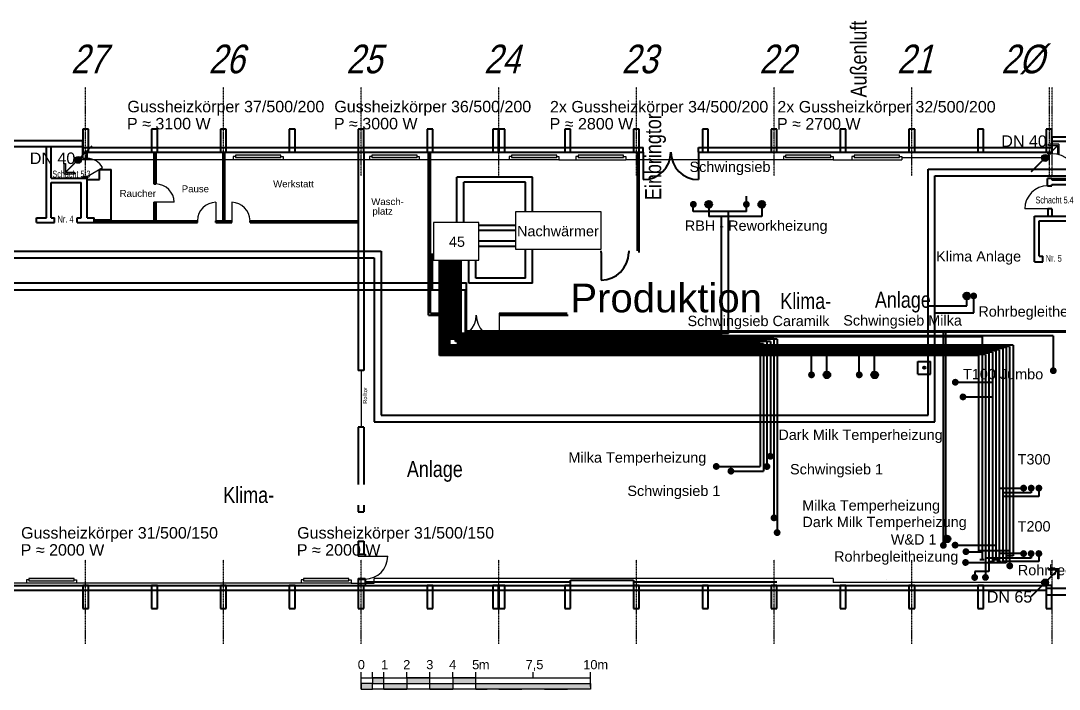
# Model space of a CAD drawing. Header units: millimetres. Extents: x 18890 to 172266, y 64413 to 96113.
# Drawn here: x 93504 to 138754, y 64413 to 93548 of the extents above; entities that cross this region are included whole.
import ezdxf
from ezdxf.enums import TextEntityAlignment as Align

# ---------------------------------------------------------------- set-up
doc = ezdxf.new("R2010")
doc.units = ezdxf.units.MM
doc.linetypes.add('ACAD_ISO10W100', pattern=[18, 12, -3, 0, -3])
for name, color, linetype, lineweight in [('A03_Türen', 253, 'Continuous', 25), ('A0_Grundriß', 7, 'Continuous', 40), ('Heiz Wasser +35 Prozess R', 30, 'Continuous', 40), ('Heiz Wasser +45 Prozess V', 1, 'Continuous', 40), ('Heiz Wasser +50 -Heizkörper Rücklauff', 241, 'Continuous', 30), ('Heiz Wasser +60 -Heizkörper Vorlauf', 6, 'Continuous', 30), ('Heiz Wasser +70 Klima R (luftung)', 242, 'Continuous', 40), ('Heiz Wasser +70 Prozess R', 242, 'Continuous', 40), ('Heiz Wasser +90 Klima V (luftung)', 22, 'Continuous', 40), ('Heiz Wasser +90 Prozess V', 41, 'Continuous', 40), ('Maßstab', 7, 'Continuous', 25)]:
    doc.layers.add(name, color=color, linetype=linetype, lineweight=lineweight)
for name, color, linetype in [('A06_Text', 7, 'Continuous'), ('A06_Text  -Belegung-', 253, 'Continuous'), ('A07_Achslinien', 253, 'ACAD_ISO10W100')]:
    doc.layers.add(name, color=color, linetype=linetype)
doc.styles.add('ARIAL', font='arial.ttf')
doc.styles.get("Standard").update_dxf_attribs({"font": 'arial.ttf'})

msp = doc.modelspace()

# ---------------------------------------------------------------- hatches: boundary and pattern name
at = {"layer": 'Heiz Wasser +35 Prozess R'}
h = msp.add_hatch(color=256, dxfattribs=at)
h.dxf.hatch_style = 1
h.paths.add_polyline_path([(122662, 85546, 0.198912), (122706, 85440), (122918, 85652, 0.668179)])
h.paths.add_polyline_path([(122706, 85440, 0.668179), (122962, 85546, 0.198912), (122918, 85652)])
h = msp.add_hatch(color=256, dxfattribs=at)
h.dxf.hatch_style = 1
h.paths.add_polyline_path([(124973, 85546, 0.198912), (125017, 85440), (125229, 85652, 0.668179)])
h.paths.add_polyline_path([(125017, 85440, 0.668179), (125273, 85546, 0.198912), (125229, 85652)])
h = msp.add_hatch(color=256, dxfattribs=at)
h.dxf.hatch_style = 1
h.paths.add_polyline_path([(138344, 78297, 0.198912), (138388, 78191), (138600, 78403, 0.668179)])
h.paths.add_polyline_path([(138388, 78191, 0.668179), (138644, 78297, 0.198912), (138600, 78403)])
h = msp.add_hatch(color=256, dxfattribs=at)
h.dxf.hatch_style = 1
h.paths.add_polyline_path([(127810, 78116, 0.198912), (127854, 78010), (128066, 78222, 0.668179)])
h.paths.add_polyline_path([(127854, 78010, 0.668179), (128110, 78116, 0.198912), (128066, 78222)])
h = msp.add_hatch(color=256, dxfattribs=at)
h.dxf.hatch_style = 1
h.paths.add_polyline_path([(129890, 78116, 0.198912), (129934, 78010), (130146, 78222, 0.668179)])
h.paths.add_polyline_path([(129934, 78010, 0.668179), (130190, 78116, 0.198912), (130146, 78222)])
h = msp.add_hatch(color=256, dxfattribs=at)
h.dxf.hatch_style = 1
h.paths.add_polyline_path([(134075, 77794, 0.198912), (134119, 77688), (134331, 77900, 0.668179)])
h.paths.add_polyline_path([(134119, 77688, 0.668179), (134375, 77794, 0.198912), (134331, 77900)])
h = msp.add_hatch(color=256, dxfattribs=at)
h.dxf.hatch_style = 1
h.paths.add_polyline_path([(134410, 77154, 0.198912), (134454, 77048), (134666, 77260, 0.668179)])
h.paths.add_polyline_path([(134454, 77048, 0.668179), (134710, 77154, 0.198912), (134666, 77260)])
h = msp.add_hatch(color=256, dxfattribs=at)
h.dxf.hatch_style = 1
h.paths.add_polyline_path([(125868, 74121, 0.198912), (125912, 74015), (126125, 74227, 0.668179)])
h.paths.add_polyline_path([(125912, 74015, 0.668179), (126168, 74121, 0.198912), (126125, 74227)])
h = msp.add_hatch(color=256, dxfattribs=at)
h.dxf.hatch_style = 1
h.paths.add_polyline_path([(137051, 73179, 0.198912), (137095, 73073), (137307, 73285, 0.668179)])
h.paths.add_polyline_path([(137095, 73073, 0.668179), (137351, 73179, 0.198912), (137307, 73285)])
h = msp.add_hatch(color=256, dxfattribs=at)
h.dxf.hatch_style = 1
h.paths.add_polyline_path([(126176, 71883, 0.198912), (126220, 71777), (126432, 71989, 0.668179)])
h.paths.add_polyline_path([(126220, 71777, 0.668179), (126476, 71883, 0.198912), (126432, 71989)])
h = msp.add_hatch(color=256, dxfattribs=at)
h.dxf.hatch_style = 1
h.paths.add_polyline_path([(126312, 71240, 0.198912), (126356, 71133), (126568, 71346, 0.668179)])
h.paths.add_polyline_path([(126356, 71133, 0.668179), (126612, 71240, 0.198912), (126568, 71346)])
h = msp.add_hatch(color=256, dxfattribs=at)
h.dxf.hatch_style = 1
h.paths.add_polyline_path([(137051, 70326, 0.198912), (137095, 70220), (137307, 70432, 0.668179)])
h.paths.add_polyline_path([(137095, 70220, 0.668179), (137351, 70326, 0.198912), (137307, 70432)])
h = msp.add_hatch(color=256, dxfattribs=at)
h.dxf.hatch_style = 1
h.paths.add_polyline_path([(137379, 70326, 0.198912), (137423, 70220), (137635, 70432, 0.668179)])
h.paths.add_polyline_path([(137423, 70220, 0.668179), (137679, 70326, 0.198912), (137635, 70432)])
h = msp.add_hatch(color=256, dxfattribs=at)
h.dxf.hatch_style = 1
h.paths.add_polyline_path([(136449, 69791, 0.198912), (136493, 69685), (136705, 69897, 0.668179)])
h.paths.add_polyline_path([(136493, 69685, 0.668179), (136749, 69791, 0.198912), (136705, 69897)])
h = msp.add_hatch(color=256, dxfattribs=at)
h.dxf.hatch_style = 1
h.paths.add_polyline_path([(135390, 69288, 0.198912), (135434, 69182), (135646, 69394, 0.668179)])
h.paths.add_polyline_path([(135434, 69182, 0.668179), (135690, 69288, 0.198912), (135646, 69394)])
at = {"layer": 'Heiz Wasser +45 Prozess V'}
h = msp.add_hatch(color=256, dxfattribs=at)
h.dxf.hatch_style = 1
h.paths.add_polyline_path([(123332, 85546, 0.198912), (123376, 85440), (123588, 85652, 0.668179)])
h.paths.add_polyline_path([(123376, 85440, 0.668179), (123632, 85546, 0.198912), (123588, 85652)])
h = msp.add_hatch(color=256, dxfattribs=at)
h.dxf.hatch_style = 1
h.paths.add_polyline_path([(125643, 85546, 0.198912), (125687, 85440), (125899, 85652, 0.668179)])
h.paths.add_polyline_path([(125687, 85440, 0.668179), (125943, 85546, 0.198912), (125899, 85652)])
h = msp.add_hatch(color=256, dxfattribs=at)
h.dxf.hatch_style = 1
h.paths.add_polyline_path([(128480, 78116, 0.198912), (128524, 78010), (128736, 78222, 0.668179)])
h.paths.add_polyline_path([(128524, 78010, 0.668179), (128780, 78116, 0.198912), (128736, 78222)])
h = msp.add_hatch(color=256, dxfattribs=at)
h.dxf.hatch_style = 1
h.paths.add_polyline_path([(130560, 78116, 0.198912), (130604, 78010), (130816, 78222, 0.668179)])
h.paths.add_polyline_path([(130604, 78010, 0.668179), (130860, 78116, 0.198912), (130816, 78222)])
h = msp.add_hatch(color=256, dxfattribs=at)
h.dxf.hatch_style = 1
h.paths.add_polyline_path([(126018, 74565, 0.198912), (126062, 74459), (126275, 74671, 0.668179)])
h.paths.add_polyline_path([(126062, 74459, 0.668179), (126318, 74565, 0.198912), (126275, 74671)])
h = msp.add_hatch(color=256, dxfattribs=at)
h.dxf.hatch_style = 1
h.paths.add_polyline_path([(123659, 74123, 0.198912), (123703, 74017), (123915, 74230, 0.668179)])
h.paths.add_polyline_path([(123703, 74017, 0.668179), (123959, 74123, 0.198912), (123915, 74230)])
h = msp.add_hatch(color=256, dxfattribs=at)
h.dxf.hatch_style = 1
h.paths.add_polyline_path([(124299, 73919, 0.198912), (124343, 73813), (124555, 74025, 0.668179)])
h.paths.add_polyline_path([(124343, 73813, 0.668179), (124599, 73919, 0.198912), (124555, 74025)])
h = msp.add_hatch(color=256, dxfattribs=at)
h.dxf.hatch_style = 1
h.paths.add_polyline_path([(137383, 73179, 0.198912), (137427, 73073), (137639, 73285, 0.668179)])
h.paths.add_polyline_path([(137427, 73073, 0.668179), (137683, 73179, 0.198912), (137639, 73285)])
h = msp.add_hatch(color=256, dxfattribs=at)
h.dxf.hatch_style = 1
h.paths.add_polyline_path([(137717, 73179, 0.198912), (137761, 73073), (137973, 73285, 0.668179)])
h.paths.add_polyline_path([(137761, 73073, 0.668179), (138017, 73179, 0.198912), (137973, 73285)])
h = msp.add_hatch(color=256, dxfattribs=at)
h.dxf.hatch_style = 1
h.paths.add_polyline_path([(134068, 70695, 0.198912), (134112, 70589), (134324, 70801, 0.668179)])
h.paths.add_polyline_path([(134112, 70589, 0.668179), (134368, 70695, 0.198912), (134324, 70801)])
h = msp.add_hatch(color=256, dxfattribs=at)
h.dxf.hatch_style = 1
h.paths.add_polyline_path([(134538, 70410, 0.198912), (134581, 70304), (134794, 70516, 0.668179)])
h.paths.add_polyline_path([(134581, 70304, 0.668179), (134838, 70410, 0.198912), (134794, 70516)])
h = msp.add_hatch(color=256, dxfattribs=at)
h.dxf.hatch_style = 1
h.paths.add_polyline_path([(137717, 70326, 0.198912), (137761, 70220), (137973, 70432, 0.668179)])
h.paths.add_polyline_path([(137761, 70220, 0.668179), (138017, 70326, 0.198912), (137973, 70432)])
h = msp.add_hatch(color=256, dxfattribs=at)
h.dxf.hatch_style = 1
h.paths.add_polyline_path([(134522, 69938, 0.198912), (134566, 69832), (134778, 70044, 0.668179)])
h.paths.add_polyline_path([(134566, 69832, 0.668179), (134822, 69938, 0.198912), (134778, 70044)])
h = msp.add_hatch(color=256, dxfattribs=at)
h.dxf.hatch_style = 1
h.paths.add_polyline_path([(134920, 69285, 0.198912), (134964, 69179), (135176, 69391, 0.668179)])
h.paths.add_polyline_path([(134964, 69179, 0.668179), (135220, 69285, 0.198912), (135176, 69391)])
at = {"layer": 'Heiz Wasser +50 -Heizkörper Rücklauff'}
h = msp.add_hatch(color=256, dxfattribs=at)
h.dxf.hatch_style = 1
h.paths.add_polyline_path([(96100, 87596, -0.023583), (96110, 87586), (96605, 88081), (96595, 88091)])
h.paths.add_polyline_path([(95448, 86934), (95448, 87334), (95398, 87334), (95398, 86884), (95848, 86884), (95848, 86934)])
h.paths.add_polyline_path([(95458, 86934), (95898, 87374, -0.023583), (95888, 87384), (95448, 86944), (95448, 86934)])
h = msp.add_hatch(color=256, dxfattribs=at)
h.dxf.hatch_style = 1
h.paths.add_polyline_path([(95849, 87485, 0.198912), (95893, 87379), (96105, 87591, 0.668179)])
h.paths.add_polyline_path([(95893, 87379, 0.668179), (96149, 87485, 0.198912), (96105, 87591)])
at = {"layer": 'Heiz Wasser +60 -Heizkörper Vorlauf'}
h = msp.add_hatch(color=256, dxfattribs=at)
h.dxf.hatch_style = 1
h.paths.add_polyline_path([(138037, 87457, -0.023583), (138027, 87467), (137532, 86972), (137542, 86962)])
h.paths.add_polyline_path([(138739, 88169), (138289, 88169), (138289, 88119), (138689, 88119), (138689, 87719), (138739, 87719)])
h.paths.add_polyline_path([(138689, 88119), (138679, 88119), (138239, 87679, -0.023583), (138249, 87669), (138689, 88109)])
at = {"layer": 'Heiz Wasser +60 -Heizkörper Vorlauf', "linetype": 'Continuous'}
h = msp.add_hatch(color=256, dxfattribs=at)
h.dxf.hatch_style = 1
h.paths.add_polyline_path([(104836, 87692), (102861, 87692), (102861, 87582), (104836, 87582)])
h = msp.add_hatch(color=256, dxfattribs=at)
h.dxf.hatch_style = 1
h.paths.add_polyline_path([(110771, 87692), (108796, 87692), (108796, 87582), (110771, 87582)])
h = msp.add_hatch(color=256, dxfattribs=at)
h.dxf.hatch_style = 1
h.paths.add_polyline_path([(116856, 87692), (114881, 87692), (114881, 87582), (116856, 87582)])
h = msp.add_hatch(color=256, dxfattribs=at)
h.dxf.hatch_style = 1
h.paths.add_polyline_path([(119764, 87692), (117789, 87692), (117789, 87582), (119764, 87582)])
h = msp.add_hatch(color=256, dxfattribs=at)
h.dxf.hatch_style = 1
h.paths.add_polyline_path([(128808, 87692), (126833, 87692), (126833, 87582), (128808, 87582)])
h = msp.add_hatch(color=256, dxfattribs=at)
h.dxf.hatch_style = 1
h.paths.add_polyline_path([(131792, 87692), (129817, 87692), (129817, 87582), (131792, 87582)])
at = {"layer": 'Heiz Wasser +60 -Heizkörper Vorlauf'}
h = msp.add_hatch(color=256, dxfattribs=at)
h.dxf.hatch_style = 1
h.paths.add_polyline_path([(138288, 87568, 0.198912), (138244, 87674), (138032, 87462, 0.668179)])
h.paths.add_polyline_path([(138244, 87674, 0.668179), (137988, 87568, 0.198912), (138032, 87462)])
at = {"layer": 'Heiz Wasser +60 -Heizkörper Vorlauf', "linetype": 'Continuous'}
h = msp.add_hatch(color=256, dxfattribs=at)
h.dxf.hatch_style = 1
h.paths.add_polyline_path([(95834, 69242), (93859, 69242), (93859, 69132), (95834, 69132)])
h = msp.add_hatch(color=256, dxfattribs=at)
h.dxf.hatch_style = 1
h.paths.add_polyline_path([(107794, 69242), (105819, 69242), (105819, 69132), (107794, 69132)])
at = {"layer": 'Heiz Wasser +60 -Heizkörper Vorlauf'}
h = msp.add_hatch(color=256, dxfattribs=at)
h.dxf.hatch_style = 1
h.paths.add_polyline_path([(138038, 68956, -0.023583), (138028, 68966), (137533, 68471), (137543, 68461)])
h.paths.add_polyline_path([(138740, 69668), (138290, 69668), (138290, 69618), (138690, 69618), (138690, 69218), (138740, 69218)])
h.paths.add_polyline_path([(138690, 69618), (138680, 69618), (138240, 69177, -0.023583), (138250, 69167), (138690, 69608)])
h = msp.add_hatch(color=256, dxfattribs=at)
h.dxf.hatch_style = 1
h.paths.add_polyline_path([(138289, 69067, 0.198912), (138245, 69173), (138033, 68960, 0.668179)])
h.paths.add_polyline_path([(138245, 69173, 0.668179), (137989, 69067, 0.198912), (138033, 68960)])
at = {"layer": 'Heiz Wasser +70 Klima R (luftung)'}
h = msp.add_hatch(color=256, dxfattribs=at)
h.dxf.hatch_style = 1
h.paths.add_polyline_path([(134576, 81556, 0.198912), (134620, 81450), (134832, 81662, 0.668179)])
h.paths.add_polyline_path([(134620, 81450, 0.668179), (134876, 81556, 0.198912), (134832, 81662)])
at = {"layer": 'Heiz Wasser +70 Prozess R'}
h = msp.add_hatch(color=256, dxfattribs=at)
h.dxf.hatch_style = 1
h.paths.add_polyline_path([(133557, 70684, 0.198912), (133601, 70578), (133813, 70790, 0.668179)])
h.paths.add_polyline_path([(133601, 70578, 0.668179), (133857, 70684, 0.198912), (133813, 70790)])
at = {"layer": 'Heiz Wasser +90 Klima V (luftung)'}
h = msp.add_hatch(color=256, dxfattribs=at)
h.dxf.hatch_style = 1
h.paths.add_polyline_path([(134876, 81556, 0.198912), (134920, 81450), (135132, 81662, 0.668179)])
h.paths.add_polyline_path([(134920, 81450, 0.668179), (135176, 81556, 0.198912), (135132, 81662)])
at = {"layer": 'Heiz Wasser +90 Prozess V'}
h = msp.add_hatch(color=256, dxfattribs=at)
h.dxf.hatch_style = 1
h.paths.add_polyline_path([(133711, 70968, 0.198912), (133755, 70862), (133967, 71074, 0.668179)])
h.paths.add_polyline_path([(133755, 70862, 0.668179), (134011, 70968, 0.198912), (133967, 71074)])
at = {"layer": 'Maßstab'}
h = msp.add_hatch(color=256, dxfattribs=at)
h.paths.add_polyline_path([(108334, 64663), (108331, 64661), (108331, 64413), (108831, 64413), (108831, 64663)])
h.paths.add_polyline_path([(108831, 64913), (108831, 64663), (109331, 64663), (109331, 64913)])
h.paths.add_polyline_path([(109331, 64663), (109331, 64413), (110331, 64413), (110331, 64663)])
h.paths.add_polyline_path([(110331, 64913), (110331, 64663), (111331, 64663), (111331, 64913)])
h.paths.add_polyline_path([(112331, 64413), (112331, 64663), (111331, 64663), (111331, 64413)])
h.paths.add_polyline_path([(112331, 64913), (112331, 64663), (113331, 64663), (113331, 64913)])
h.paths.add_polyline_path([(118330, 64413), (118330, 64663), (113331, 64663), (113331, 64413)])

# ---------------------------------------------------------------- linework, layer by layer
at = {"layer": 'A03_Türen'}
for p, q in [((96391, 86765), (97069, 87151)), ((99386, 86435), (99306, 86435)), ((139511, 86675), (138241, 86675)), ((139511, 86675), (138241, 86675)), ((100186, 85635), (99306, 85635)), ((102003, 85635), (102003, 84755)), ((102694, 85635), (102694, 84755)), ((138431, 85345), (137251, 85345)), ((101203, 84835), (101203, 84755)), ((103494, 84835), (103494, 84755)), ((112351, 80800), (112351, 79715)), ((114351, 80800), (114351, 79715)), ((108331, 78305), (108331, 75835)), ((108206, 70207), (109496, 70207))]:
    msp.add_line(p, q, dxfattribs=at)
for centre, radius, start, end in [((96391, 86765), 780, 29.6812, 90), ((138431, 86675), 1080, 0, 90), ((99386, 85635), 800, 0, 90), ((138261, 85345), 1010, 90, 180), ((102003, 84835), 800, 90, 180), ((102694, 84835), 800, 0, 90), ((112351, 80715), 1000, 270, 0), ((114351, 80715), 1000, 180, 270), ((108506, 70207), 990, 270, 0), ((108506, 70207), 990, 270, 0)]:
    msp.add_arc(centre, radius, start, end, dxfattribs=at)
at = {"layer": 'A06_Text'}
for p, q in [((118798, 85219), (115057, 85219)), ((115057, 85219), (115057, 83589)), ((118798, 83589), (118798, 85219)), ((113470, 84750), (111487, 84750)), ((111487, 84750), (111487, 83120)), ((113470, 83120), (113470, 84750)), ((115057, 83589), (118798, 83589)), ((111487, 83120), (113470, 83120))]:
    msp.add_line(p, q, dxfattribs=at)
at = {"layer": 'A07_Achslinien'}
for p, q in [((96331, 86795), (96331, 90658)), ((102331, 86795), (102331, 90658)), ((108331, 86795), (108331, 90658)), ((114331, 86795), (114331, 90658)), ((120331, 86795), (120331, 90658)), ((126331, 86795), (126331, 90658)), ((132331, 86795), (132331, 90658)), ((138331, 86795), (138331, 90658)), ((138451, 86795), (138451, 90658)), ((96331, 66393), (96331, 70060)), ((102331, 66393), (102331, 70060)), ((108331, 66393), (108331, 70060)), ((114331, 66393), (114331, 70060)), ((120331, 66393), (120331, 70060)), ((126331, 66393), (126331, 70060)), ((132331, 66393), (132331, 70060)), ((138451, 66393), (138451, 70060))]:
    msp.add_line(p, q, dxfattribs=at)
at = {"layer": 'A0_Grundriß'}
for p, q in [((96456, 88825), (96206, 88825)), ((96206, 88825), (96206, 87825)), ((96456, 87825), (96456, 88825)), ((99456, 88825), (99206, 88825)), ((99206, 88825), (99206, 87825)), ((99456, 87825), (99456, 88825)), ((102456, 88825), (102206, 88825)), ((102206, 88825), (102206, 87825)), ((102456, 87825), (102456, 88825)), ((105456, 88825), (105206, 88825)), ((105206, 88825), (105206, 87825)), ((105456, 87825), (105456, 88825)), ((108456, 88825), (108206, 88825)), ((108206, 88825), (108206, 87825)), ((108456, 87825), (108456, 88825)), ((111456, 88825), (111206, 88825)), ((111206, 88825), (111206, 87825)), ((111456, 87825), (111456, 88825)), ((114321, 88825), (114071, 88825)), ((114071, 88825), (114071, 87825)), ((114321, 87825), (114321, 88825)), ((114591, 88825), (114341, 88825)), ((114341, 88825), (114341, 87825)), ((114591, 87825), (114591, 88825)), ((117456, 88825), (117206, 88825)), ((117206, 88825), (117206, 87825)), ((117456, 87825), (117456, 88825)), ((120456, 88825), (120206, 88825)), ((120206, 88825), (120206, 87825)), ((120456, 87825), (120456, 88825)), ((123456, 88825), (123206, 88825)), ((123206, 88825), (123206, 87825)), ((123456, 87825), (123456, 88825)), ((126456, 88825), (126206, 88825)), ((126206, 88825), (126206, 87825)), ((126456, 87825), (126456, 88825)), ((129456, 88825), (129206, 88825)), ((129206, 88825), (129206, 87825)), ((129456, 87825), (129456, 88825)), ((132456, 88825), (132206, 88825)), ((132206, 88825), (132206, 87825)), ((132456, 87825), (132456, 88825)), ((135456, 88825), (135206, 88825)), ((135206, 88825), (135206, 87825)), ((135456, 87825), (135456, 88825)), ((138431, 88825), (138181, 88825)), ((138181, 88825), (138181, 87825)), ((138431, 88825), (138181, 88825)), ((138181, 88825), (138181, 87825)), ((138431, 87825), (138431, 88825)), ((138431, 87825), (138431, 88825)), ((84661, 88325), (96206, 88325)), ((96206, 87545), (96206, 88325)), ((138431, 88495), (145551, 88495)), ((138431, 88495), (138431, 87755)), ((138431, 88295), (145551, 88295)), ((84581, 88075), (96206, 88075)), ((94631, 84955), (94631, 88075)), ((94831, 86695), (94831, 88075)), ((96206, 88025), (99456, 88025)), ((96206, 87825), (120631, 87825)), ((96206, 87825), (96456, 87825)), ((99206, 87825), (99456, 87825)), ((99306, 87825), (99306, 86435)), ((99386, 87825), (99386, 86435)), ((99456, 88025), (102456, 88025)), ((102206, 87825), (102456, 87825)), ((102306, 87825), (102306, 84835)), ((102386, 87825), (102386, 84835)), ((102456, 88025), (105456, 88025)), ((105206, 87825), (105456, 87825)), ((105456, 88025), (108456, 88025)), ((108206, 87825), (108206, 78305)), ((108206, 87825), (108456, 87825)), ((108456, 88025), (111206, 88025)), ((108456, 87825), (108456, 78305)), ((110932, 88025), (114591, 88025)), ((111206, 87825), (111456, 87825)), ((111266, 80715), (111266, 87825)), ((111351, 80800), (111351, 87825)), ((114071, 87825), (114321, 87825)), ((114341, 87825), (114591, 87825)), ((114591, 88025), (117206, 88025)), ((116992, 88025), (120456, 88025)), ((117206, 87825), (117456, 87825)), ((120206, 87825), (120456, 87825)), ((120371, 83525), (120371, 87825)), ((120456, 88025), (120631, 88025)), ((120456, 83445), (120456, 87825)), ((123031, 88025), (126747, 88025)), ((123031, 87825), (138261, 87825)), ((123206, 87825), (123456, 87825)), ((126206, 87825), (126456, 87825)), ((126456, 88025), (129206, 88025)), ((128959, 88025), (133048, 88025)), ((129206, 87825), (129456, 87825)), ((132206, 87825), (132456, 87825)), ((132456, 88025), (135206, 88025)), ((134920, 88025), (138431, 88025)), ((135206, 87825), (135456, 87825)), ((138181, 87825), (138431, 87825)), ((138181, 87825), (138431, 87825)), ((138261, 87825), (138261, 87755)), ((96206, 87545), (96391, 87545)), ((138431, 87755), (138261, 87755)), ((96936, 87065), (97436, 87065)), ((96936, 86635), (96936, 87065)), ((97436, 84865), (97436, 87065)), ((94831, 86695), (96391, 86695)), ((94831, 86495), (96141, 86495)), ((94831, 84955), (94831, 86495)), ((96141, 84955), (96141, 86495)), ((96206, 86765), (96391, 86765)), ((96206, 86695), (96206, 86765)), ((96391, 84955), (96391, 86765)), ((96391, 86635), (96936, 86635)), ((138241, 86355), (138241, 86675)), ((138241, 86415), (138241, 86615)), ((138431, 86675), (138431, 86615)), ((138431, 86615), (142341, 86615)), ((138241, 86355), (138431, 86355)), ((138431, 86415), (139191, 86415)), ((138431, 86355), (138431, 86415)), ((99306, 85635), (99306, 84835)), ((99386, 85635), (99386, 84835)), ((138261, 85345), (138261, 85035)), ((138431, 85345), (138431, 85035)), ((94186, 84755), (94186, 84955)), ((94186, 84955), (94631, 84955)), ((94186, 84755), (94976, 84755)), ((94831, 84955), (94976, 84955)), ((94976, 84755), (94976, 84955)), ((95956, 84755), (95956, 84955)), ((95956, 84955), (96141, 84955)), ((95956, 84755), (96706, 84755)), ((96391, 84955), (96706, 84955)), ((96706, 84755), (96706, 84955)), ((96706, 84865), (97436, 84865)), ((96706, 84835), (101203, 84835)), ((96706, 84755), (101203, 84755)), ((102003, 84835), (102694, 84835)), ((102003, 84755), (102694, 84755)), ((103494, 84835), (108206, 84835)), ((103494, 84755), (108206, 84755)), ((137681, 83045), (137681, 85035)), ((137681, 85035), (139191, 85035)), ((137881, 83295), (137881, 84835)), ((137881, 84835), (139191, 84835)), ((118793, 83445), (118795, 83525)), ((118793, 83445), (118793, 82245)), ((119993, 83525), (119993, 83445)), ((137881, 83295), (138036, 83295)), ((138036, 83045), (138036, 83295)), ((137681, 83045), (138036, 83045)), ((111266, 80715), (112351, 80715)), ((111351, 80800), (112351, 80800)), ((114351, 80800), (117320, 80800)), ((114351, 80715), (117351, 80715)), ((132596, 78150), (132596, 78700)), ((132596, 78700), (133146, 78700)), ((133146, 78150), (133146, 78700)), ((132596, 78150), (133146, 78150)), ((108206, 75835), (108206, 73330)), ((108456, 75835), (108456, 73330)), ((108206, 70862, 0), (108206, 70307)), ((108206, 70862, 0), (108456, 70862, 0)), ((108456, 70862, 0), (108456, 70307)), ((108206, 70542), (108206, 70307)), ((108206, 70307), (108506, 70307)), ((108206, 70307), (108206, 70207)), ((108206, 70307), (108506, 70307)), ((108206, 70307), (108206, 70207)), ((108456, 70542), (108456, 70307)), ((108506, 70307), (108506, 70207)), ((108506, 70307), (108506, 70207)), ((108206, 69235), (108506, 69235)), ((108206, 69235), (108206, 68935)), ((108506, 69235), (108506, 68935)), ((84001, 68935), (138181, 68935)), ((96456, 68935), (96206, 68935)), ((96206, 68935), (96206, 67935)), ((96456, 67935), (96456, 68935)), ((99456, 68935), (99206, 68935)), ((99206, 68935), (99206, 67935)), ((99456, 67935), (99456, 68935)), ((102456, 68935), (102206, 68935)), ((102206, 68935), (102206, 67935)), ((102456, 67935), (102456, 68935)), ((105456, 68935), (105206, 68935)), ((105206, 68935), (105206, 67935)), ((105456, 67935), (105456, 68935)), ((108206, 69217), (108506, 69217)), ((108206, 69217), (108206, 68917)), ((108206, 69217), (108506, 69217)), ((108206, 69217), (108206, 68917)), ((108456, 68935), (108206, 68935)), ((108206, 68935), (108206, 67935)), ((108456, 67935), (108456, 68935)), ((108506, 69217), (108506, 68917)), ((108506, 69217), (108506, 68917)), ((108510, 69097), (117456, 69097)), ((111456, 68935), (111206, 68935)), ((111206, 68935), (111206, 67935)), ((111456, 67935), (111456, 68935)), ((114321, 68935), (114071, 68935)), ((114071, 68935), (114071, 67935)), ((114321, 67935), (114321, 68935)), ((114591, 68935), (114341, 68935)), ((114341, 68935), (114341, 67935)), ((114591, 67935), (114591, 68935)), ((117456, 68935), (117206, 68935)), ((117206, 68935), (117206, 67935)), ((117456, 69167), (120206, 69167)), ((117456, 68917), (117456, 69167)), ((117456, 67935), (117456, 68935)), ((120206, 68917), (117456, 68917)), ((120206, 69167), (120206, 68917)), ((120206, 69097), (126456, 69097)), ((120456, 68935), (120206, 68935)), ((120206, 68935), (120206, 67935)), ((120456, 67935), (120456, 68935)), ((123456, 68935), (123206, 68935)), ((123206, 68935), (123206, 67935)), ((123456, 67935), (123456, 68935)), ((126456, 68935), (126206, 68935)), ((126206, 68935), (126206, 67935)), ((126456, 67935), (126456, 68935)), ((129456, 68935), (129206, 68935)), ((129206, 68935), (129206, 67935)), ((129456, 67935), (129456, 68935)), ((132456, 68935), (132206, 68935)), ((132206, 68935), (132206, 67935)), ((132456, 67935), (132456, 68935)), ((135456, 68935), (135206, 68935)), ((135206, 68935), (135206, 67935)), ((135456, 67935), (135456, 68935)), ((138181, 68935), (138181, 68525)), ((138431, 68935), (138181, 68935)), ((138181, 68935), (138181, 67935)), ((138181, 68825), (145331, 68825)), ((138431, 67935), (138431, 68935)), ((84001, 68735), (114591, 68735)), ((114591, 68735), (117206, 68735)), ((116854, 68735), (138181, 68735)), ((138181, 68525), (138431, 68525)), ((138431, 68525), (145531, 68525)), ((96206, 67935), (96456, 67935)), ((99206, 67935), (99456, 67935)), ((102206, 67935), (102456, 67935)), ((105206, 67935), (105456, 67935)), ((108206, 67935), (108456, 67935)), ((111206, 67935), (111456, 67935)), ((114071, 67935), (114321, 67935)), ((114341, 67935), (114591, 67935)), ((117206, 67935), (117456, 67935)), ((120206, 67935), (120456, 67935)), ((123206, 67935), (123456, 67935)), ((126206, 67935), (126456, 67935)), ((129206, 67935), (129456, 67935)), ((132206, 67935), (132456, 67935)), ((135206, 67935), (135456, 67935)), ((138181, 67935), (138431, 67935))]:
    msp.add_line(p, q, dxfattribs=at)
at = {"layer": 'A0_Grundriß', "ltscale": 0.25}
for p, q in [((96391, 87545), (96391, 87825)), ((99306, 86435), (99386, 86435)), ((138431, 86675), (138241, 86675)), ((99306, 85635), (99386, 85635)), ((138431, 85345), (138261, 85345)), ((101203, 84755), (101203, 84835)), ((102003, 84755), (102003, 84835)), ((102694, 84755), (102694, 84835)), ((103494, 84755), (103494, 84835)), ((108456, 78305), (108206, 78305)), ((108456, 75835), (108206, 75835))]:
    msp.add_line(p, q, dxfattribs=at)
at = {"layer": 'A0_Grundriß', "linetype": 'Continuous'}
for p, q in [((120631, 87825), (120631, 88025)), ((123031, 87825), (123031, 88025))]:
    msp.add_line(p, q, dxfattribs=at)
at = {"layer": 'A0_Grundriß', "color": 252, "linetype": 'Continuous', "true_color": 0x939598}
for p, q in [((120631, 87825), (120631, 86625)), ((123031, 87825), (123031, 86625))]:
    msp.add_line(p, q, dxfattribs=at)
at = {"layer": 'A0_Grundriß', "color": 252, "true_color": 0x939598}
for p, q in [((108206, 72431), (108206, 72147)), ((108456, 72431), (108456, 72147)), ((108206, 72147), (108456, 72147))]:
    msp.add_line(p, q, dxfattribs=at)
at = {"layer": 'A0_Grundriß'}
msp.add_circle((132871, 78425), 50, dxfattribs=at)
at = {"layer": 'A0_Grundriß', "color": 252, "linetype": 'Continuous', "true_color": 0x939598}
for centre, start, end in [((120631, 87825), 270, 0), ((123031, 87825), 180, 270)]:
    msp.add_arc(centre, 1200, start, end, dxfattribs=at)
at = {"layer": 'A0_Grundriß'}
msp.add_arc((118793, 83445), 1200, 270, 0, dxfattribs=at)
at = {"layer": 'Heiz Wasser +35 Prozess R', "linetype": 'Continuous'}
for p, q in [((115800, 86730), (112510, 86730)), ((112510, 84750), (112510, 86730)), ((115800, 85219), (115800, 86730)), ((122808, 85236), (122808, 85542)), ((125124, 85236), (125124, 85909)), ((125124, 85236), (122808, 85236)), ((124344, 79919), (124344, 85236)), ((115057, 84624), (113470, 84624)), ((115057, 83935), (113470, 83935)), ((115500, 82330), (115500, 83590)), ((111793, 79007), (111793, 83120)), ((111893, 79107), (111893, 83120)), ((111993, 79207), (111993, 83120)), ((112143, 79357), (112143, 83120)), ((112193, 79407), (112193, 83120)), ((112243, 79666), (112243, 83120)), ((112293, 79716), (112293, 83120)), ((112393, 79816), (112393, 83120)), ((112493, 79616), (112493, 83120)), ((112694, 79919), (112694, 83120)), ((113330, 82330), (113330, 83120)), ((115500, 82330), (113330, 82330)), ((126468, 79666), (112243, 79666)), ((126318, 79716), (112293, 79716)), ((138494, 79816), (112393, 79816)), ((124344, 79919), (112694, 79919)), ((126318, 79716), (126318, 71882)), ((126468, 79666), (126468, 71247)), ((138494, 79816), (138494, 78297)), ((136140, 79207), (111993, 79207)), ((136590, 79357), (112143, 79357)), ((136740, 79407), (112193, 79407)), ((126018, 79616), (112493, 79616)), ((126018, 79616), (126018, 74121)), ((127964, 78259), (127964, 79407)), ((130040, 78237), (130040, 79407)), ((136140, 79207), (136140, 69960)), ((136590, 79357), (136590, 69897)), ((136740, 79407), (136740, 70226)), ((135540, 79007), (111793, 79007)), ((135840, 79107), (111893, 79107)), ((135540, 79007), (135540, 69415)), ((135840, 79107), (135840, 69961)), ((134225, 77794), (135840, 77794)), ((134560, 77154), (135840, 77154)), ((137058, 73159), (136140, 73159)), ((136590, 70441), (135240, 70441)), ((137058, 70326), (136140, 70326)), ((136740, 70226), (136442, 70226)), ((137532, 70185), (137532, 70130)), ((137532, 70130), (135540, 70130)), ((135940, 69961), (135740, 69961)), ((136240, 69960), (136040, 69960))]:
    msp.add_line(p, q, dxfattribs=at)
at = {"layer": 'Heiz Wasser +45 Prozess V', "linetype": 'Continuous'}
for p, q in [((115500, 86510), (112810, 86510)), ((112810, 84750), (112810, 86510)), ((115500, 85219), (115500, 86510)), ((123482, 85396), (123482, 85016)), ((125793, 85396), (125793, 85016)), ((125793, 85016), (123482, 85016)), ((124044, 79869), (124044, 85016)), ((115061, 84404), (113470, 84404)), ((115057, 83715), (113470, 83715)), ((115800, 82110), (115800, 83590)), ((111743, 78957), (111743, 83120)), ((111843, 79057), (111843, 83120)), ((111943, 79157), (111943, 83120)), ((112043, 79257), (112043, 83120)), ((112093, 79307), (112093, 83120)), ((112343, 79766), (112343, 83120)), ((112443, 79566), (112443, 83120)), ((112543, 79466), (112543, 83120)), ((112593, 79516), (112593, 83120)), ((112644, 79869), (112644, 83120)), ((113030, 82110), (113030, 83120)), ((115800, 82110), (113030, 82110)), ((135390, 79766), (112343, 79766)), ((124044, 79869), (112644, 79869)), ((135390, 79766), (135390, 70048)), ((136290, 79257), (112043, 79257)), ((136440, 79307), (112093, 79307)), ((126168, 79566), (112443, 79566)), ((125868, 79466), (112543, 79466)), ((125868, 79466), (112543, 79466)), ((125718, 79516), (112593, 79516)), ((125718, 79516), (125718, 74121)), ((125868, 79466), (125868, 73919)), ((126168, 79566), (126168, 74578)), ((128630, 78266), (128630, 79357)), ((130710, 78266), (130710, 79357)), ((136290, 79257), (136290, 69976)), ((136440, 79307), (136442, 69918)), ((135240, 78957), (111743, 78957)), ((135690, 79057), (111843, 79057)), ((135990, 79157), (111943, 79157)), ((135240, 78957), (135240, 70441)), ((135690, 79057), (135690, 69550)), ((135990, 79157), (135990, 70048)), ((123933, 74121), (125718, 74121)), ((124440, 73919), (125868, 73919)), ((137532, 72977), (136290, 72977)), ((137532, 73032), (137532, 72977)), ((137867, 73044), (137867, 72809)), ((137867, 72809), (136290, 72809)), ((134356, 70688), (135990, 70688)), ((134829, 70405), (135390, 70405)), ((137867, 70182), (137867, 69976)), ((136442, 69918), (134775, 69918)), ((135490, 70048), (135290, 70048)), ((136090, 70048), (135890, 70048)), ((137867, 69976), (136290, 69976)), ((135690, 69550), (135072, 69550)), ((135072, 69550), (135072, 69417))]:
    msp.add_line(p, q, dxfattribs=at)
at = {"layer": 'Heiz Wasser +45 Prozess V'}
for centre in [(123482, 85546), (125793, 85546), (128630, 78116), (130710, 78116)]:
    msp.add_circle(centre, 150, dxfattribs=at)
at = {"layer": 'Heiz Wasser +50 -Heizkörper Rücklauff'}
for p, q in [((95448, 86944), (96595, 88091)), ((95458, 86934), (96605, 88081)), ((95398, 86884), (95398, 87334)), ((95398, 87334), (95448, 87334)), ((95448, 87334), (95448, 86934)), ((95398, 86884), (95848, 86884)), ((95848, 86934), (95448, 86934)), ((95848, 86934), (95848, 86884))]:
    msp.add_line(p, q, dxfattribs=at)
msp.add_circle((95999, 87485), 150, dxfattribs=at)
at = {"layer": 'Heiz Wasser +60 -Heizkörper Vorlauf'}
for p, q in [((138679, 88119), (137532, 86972)), ((138689, 88109), (137542, 86962)), ((138739, 88169), (138289, 88169)), ((138289, 88119), (138289, 88169)), ((138289, 88119), (138689, 88119)), ((138689, 87719), (138689, 88119)), ((138739, 88169), (138739, 87719)), ((102861, 87637), (102761, 87637)), ((102761, 87637), (102761, 87485)), ((104836, 87692), (102861, 87692)), ((102861, 87692), (102861, 87582)), ((102861, 87582), (104836, 87582)), ((104836, 87582), (104836, 87692)), ((104836, 87637), (104936, 87637)), ((104936, 87637), (104936, 87485)), ((108796, 87637), (108696, 87637)), ((108696, 87637), (108696, 87485)), ((110771, 87692), (108796, 87692)), ((108796, 87692), (108796, 87582)), ((108796, 87582), (110771, 87582)), ((110771, 87582), (110771, 87692)), ((110771, 87637), (110871, 87637)), ((110871, 87637), (110871, 87485)), ((114881, 87637), (114781, 87637)), ((114781, 87637), (114781, 87485)), ((116856, 87692), (114881, 87692)), ((114881, 87692), (114881, 87582)), ((114881, 87582), (116856, 87582)), ((116856, 87582), (116856, 87692)), ((116856, 87637), (116956, 87637)), ((116956, 87637), (116956, 87485)), ((117789, 87637), (117689, 87637)), ((117689, 87637), (117689, 87485)), ((119764, 87692), (117789, 87692)), ((117789, 87692), (117789, 87582)), ((117789, 87582), (119764, 87582)), ((119764, 87582), (119764, 87692)), ((119764, 87637), (119864, 87637)), ((119864, 87637), (119864, 87485)), ((126833, 87637), (126733, 87637)), ((126733, 87637), (126733, 87485)), ((128808, 87692), (126833, 87692)), ((126833, 87692), (126833, 87582)), ((126833, 87582), (128808, 87582)), ((128808, 87582), (128808, 87692)), ((128808, 87637), (128908, 87637)), ((128908, 87637), (128908, 87485)), ((129817, 87637), (129717, 87637)), ((129717, 87637), (129717, 87485)), ((131792, 87692), (129817, 87692)), ((129817, 87692), (129817, 87582)), ((129817, 87582), (131792, 87582)), ((131792, 87582), (131792, 87692)), ((131792, 87637), (131892, 87637)), ((131892, 87637), (131892, 87485)), ((138739, 87719), (138689, 87719)), ((137532, 86972), (137542, 86962)), ((95834, 69242), (93859, 69242)), ((93859, 69242), (93859, 69132)), ((95834, 69132), (95834, 69242)), ((107794, 69242), (105819, 69242)), ((105819, 69242), (105819, 69132)), ((107794, 69132), (107794, 69242)), ((128905, 69237), (128905, 69061)), ((138680, 69618), (137533, 68471)), ((138690, 69608), (137543, 68461)), ((138740, 69668), (138290, 69668)), ((138290, 69618), (138290, 69668)), ((138290, 69618), (138690, 69618)), ((138690, 69218), (138690, 69618)), ((138740, 69668), (138740, 69218)), ((93859, 69187), (93759, 69187)), ((93759, 69187), (93759, 69035)), ((93859, 69132), (95834, 69132)), ((95834, 69187), (95934, 69187)), ((95934, 69187), (95934, 69035)), ((105819, 69187), (105719, 69187)), ((105719, 69187), (105719, 69035)), ((105819, 69132), (107794, 69132)), ((107794, 69187), (107894, 69187)), ((107894, 69187), (107894, 69035)), ((138740, 69218), (138690, 69218)), ((137533, 68471), (137543, 68461))]:
    msp.add_line(p, q, dxfattribs=at)
at = {"layer": 'Heiz Wasser +60 -Heizkörper Vorlauf', "linetype": 'Continuous'}
for p, q in [((104936, 87485), (95999, 87485)), ((110871, 87485), (104936, 87485)), ((116956, 87485), (110871, 87485)), ((116956, 87485), (119864, 87485)), ((128908, 87485), (119864, 87485)), ((128908, 87485), (131892, 87485)), ((137988, 87568), (131892, 87568)), ((119927, 69237), (108902, 69237)), ((108902, 69035), (108902, 69237)), ((128905, 69237), (119927, 69237)), ((95934, 69035), (89970, 69035)), ((107894, 69035), (95934, 69035)), ((107894, 69035), (108902, 69035)), ((137988, 69061), (128905, 69061))]:
    msp.add_line(p, q, dxfattribs=at)
at = {"layer": 'Heiz Wasser +60 -Heizkörper Vorlauf'}
for centre in [(138138, 87568), (138139, 69067)]:
    msp.add_circle(centre, 150, dxfattribs=at)
at = {"layer": 'Heiz Wasser +70 Klima R (luftung)', "linetype": 'Continuous'}
for p, q in [((134726, 81125), (134726, 81556)), ((133036, 81125), (134726, 81125))]:
    msp.add_line(p, q, dxfattribs=at)
at = {"layer": 'Heiz Wasser +70 Klima R (luftung)'}
msp.add_circle((134726, 81556), 150, dxfattribs=at)
at = {"layer": 'Heiz Wasser +70 Prozess R', "linetype": 'Continuous'}
for p, q in [((133036, 87087), (139035, 87087)), ((133036, 76364), (133036, 87087)), ((73153, 83509), (109205, 83509)), ((109205, 83509), (109205, 76364)), ((111440, 81821), (111440, 83320)), ((111440, 83320), (111487, 83320)), ((82806, 81821), (112882, 81821)), ((112882, 79969), (112882, 81821)), ((142452, 79969), (112882, 79969)), ((133707, 70654, 0), (133707, 79969)), ((109205, 76364), (133036, 76364)), ((131224, 69176), (131224, 69176))]:
    msp.add_line(p, q, dxfattribs=at)
at = {"layer": 'Heiz Wasser +90 Klima V (luftung)', "linetype": 'Continuous'}
for p, q in [((135026, 80825), (135026, 81556)), ((133336, 80825), (135026, 80825))]:
    msp.add_line(p, q, dxfattribs=at)
at = {"layer": 'Heiz Wasser +90 Prozess V', "linetype": 'Continuous'}
for p, q in [((133336, 76064), (133336, 86787)), ((133336, 86787), (139335, 86787)), ((111390, 82121), (111390, 83370)), ((111390, 83370), (111487, 83370)), ((72169, 83209), (108905, 83209)), ((108905, 83209), (108905, 76064)), ((82506, 82121), (112928, 82121)), ((112928, 80019), (112928, 82121)), ((142152, 80019), (112928, 80019)), ((133807, 70880, 0), (133807, 80019)), ((108905, 76064), (133336, 76064))]:
    msp.add_line(p, q, dxfattribs=at)
at = {"layer": 'Heiz Wasser +90 Prozess V'}
msp.add_circle((133861, 70968), 150, dxfattribs=at)
at = {"layer": 'Maßstab', "ltscale": 0.039687}
for p, q in [((108331, 64663), (108331, 65164)), ((108831, 64913), (108831, 65164)), ((109331, 64913), (109331, 65164)), ((110331, 64913), (110331, 65164)), ((111331, 64913), (111331, 65164)), ((112331, 64913), (112331, 65164)), ((113331, 64913), (113331, 65164)), ((115831, 64913), (115831, 65164)), ((118331, 64538), (118331, 65164)), ((108331, 64538), (108331, 64663)), ((108331, 64413), (108331, 64538)), ((108331, 64413), (108831, 64413)), ((109331, 64413), (108831, 64413)), ((109331, 64413), (110331, 64413)), ((111331, 64413), (110331, 64413)), ((111331, 64413), (112331, 64413)), ((113331, 64413), (112331, 64413)), ((113331, 64413), (113831, 64413)), ((114331, 64413), (113831, 64413)), ((114331, 64413), (115331, 64413)), ((116331, 64413), (115331, 64413)), ((116331, 64413), (117331, 64413)), ((118331, 64413), (117331, 64413)), ((118331, 64663), (118331, 64413))]:
    msp.add_line(p, q, dxfattribs=at)
at = {"layer": 'Maßstab'}
for p, q in [((108331, 64913), (118331, 64913)), ((109331, 64913), (108831, 64913)), ((108831, 64913), (108831, 64663)), ((109331, 64663), (109331, 64913)), ((111331, 64913), (110331, 64913)), ((110331, 64913), (110331, 64663)), ((111331, 64663), (111331, 64913)), ((113331, 64913), (112331, 64913)), ((112331, 64913), (112331, 64663)), ((113331, 64663), (113331, 64913)), ((108831, 64663), (108331, 64663)), ((108331, 64663), (108331, 64413)), ((108331, 64413), (108831, 64413)), ((108831, 64413), (108831, 64663)), ((108831, 64663), (109331, 64663)), ((109331, 64663), (110331, 64663)), ((109331, 64413), (109331, 64663)), ((110331, 64413), (109331, 64413)), ((110331, 64663), (110331, 64413)), ((110331, 64663), (111331, 64663)), ((111331, 64663), (112331, 64663)), ((111331, 64413), (111331, 64663)), ((112331, 64413), (111331, 64413)), ((112331, 64663), (112331, 64413)), ((112331, 64663), (113331, 64663)), ((113331, 64663), (118330, 64663)), ((113331, 64413), (113331, 64663)), ((118330, 64413), (113331, 64413)), ((118330, 64663), (118330, 64413))]:
    msp.add_line(p, q, dxfattribs=at)
at = {"layer": 'Maßstab', "ltscale": 0.25}
for p, q in [((114328, 64413), (114331, 64416)), ((116330, 64413), (116331, 64415)), ((118330, 64413), (118331, 64415))]:
    msp.add_line(p, q, dxfattribs=at)

# ---------------------------------------------------------------- texts
at = {"layer": 'A03_Türen', "style": 'ARIAL'}
msp.add_text('Rolltor', height=180, rotation=90, dxfattribs=at).set_placement((108597, 76852))
at = {"layer": 'A06_Text'}
for s, width, p in [('Schacht 5.3', 0.6, (94882, 86718)), ('Schacht 5.4', 0.6, (137723, 85586)), ('Nr. 4', 0.65, (95100, 84755)), ('Nr. 5', 0.65, (138160, 83045))]:
    msp.add_text(s, height=300, dxfattribs=dict(at, width=width)).set_placement(p)
at = {"layer": 'A06_Text', "lineweight": 25}
for s, height, p in [('Werkstatt', 300, (104501, 86289)), ('Raucher', 300, (97812, 85873)), ('Pause', 300, (100518, 86073)), ('Produktion', 1250, (117453, 80841))]:
    msp.add_text(s, height=height, dxfattribs=at).set_placement(p)
at = {"layer": 'A06_Text'}
for s, p in [('Nachwärmer', (115128, 84156)), ('45', (112160, 83694)), ('T100 Jumbo', (134562, 77923)), ('T300', (136943, 74209)), ('T200', (136943, 71288))]:
    msp.add_text(s, height=450, dxfattribs=at).set_placement(p)
at = {"layer": 'A06_Text  -Belegung-', "ltscale": 0.1, "width": 0.8}
for s, p in [('Außenluft', (130359, 90206)), ('Einbringtor', (121409, 85736))]:
    msp.add_text(s, height=700, rotation=90, dxfattribs=at).set_placement(p)
at = {"layer": 'A06_Text  -Belegung-', "lineweight": 25}
for s, p in [('Wasch-', (108776, 85515)), ('platz', (108827, 85096))]:
    msp.add_text(s, height=300, dxfattribs=at).set_placement(p)
at = {"layer": 'A06_Text  -Belegung-', "color": 252, "ltscale": 0.1, "true_color": 0x939598, "width": 0.8}
for s, p in [('Klima-', (126601, 80986, 0)), ('Anlage', (110329, 73661)), ('Klima-', (102327, 72533))]:
    msp.add_text(s, height=700, dxfattribs=at).set_placement(p)
at = {"layer": 'A06_Text  -Belegung-', "ltscale": 0.1, "width": 0.8}
msp.add_text('Anlage', height=700, dxfattribs=at).set_placement((130723, 81040))
at = {"layer": 'A07_Achslinien', "color": 7, "linetype": 'Continuous', "oblique": 15, "width": 0.8}
for s, p in [('27', (96463, 91258)), ('26', (102463, 91258)), ('25', (108462, 91258)), ('24', (114462, 91258)), ('23', (120463, 91258)), ('22', (126463, 91258)), ('21', (132464, 91258)), ('2%%c', (137157, 91258))]:
    msp.add_text(s, height=1250, dxfattribs=at).set_placement(p, align=Align.CENTER)
at = {"layer": 'Heiz Wasser +35 Prozess R'}
for s, p in [('RBH - Reworkheizung', (122441, 84393)), ('Rohrbegleitheizung', (135230, 80653)), ('Schwingsieb 1', (127024, 73778, 0)), ('Milka Temperheizung ', (127554, 72203, 0)), ('Dark Milk Temperheizung', (127563, 71481))]:
    msp.add_text(s, height=450, dxfattribs=at).set_placement(p)
at = {"layer": 'Heiz Wasser +45 Prozess V'}
for s, p in [('Schwingsieb', (122644, 86958)), ('Schwingsieb Caramilk', (122558, 80240)), ('Schwingsieb Milka', (129343, 80265)), ('Dark Milk Temperheizung', (126516, 75281)), ('Milka Temperheizung', (117365, 74289)), ('Schwingsieb 1', (119937, 72836, 0)), ('Rohrbegleitheizung', (128943, 69975)), ('Rohrbegleitheizung', (136950, 69381))]:
    msp.add_text(s, height=450, dxfattribs=at).set_placement(p)
at = {"layer": 'Heiz Wasser +50 -Heizkörper Rücklauff', "insert": (93899, 87805), "char_height": 500, "attachment_point": 1}
msp.add_mtext_dynamic_manual_height_columns('DN 40', width=10440.86, gutter_width=12.5, heights=[1203], dxfattribs=at)
at = {"layer": 'Heiz Wasser +60 -Heizkörper Vorlauf'}
for s, p in [('Gussheizkörper 37/500/200', (98149, 89559)), ('Gussheizkörper 36/500/200', (107166, 89559)), ('2x Gussheizkörper 34/500/200', (116564, 89553, 0)), ('2x Gussheizkörper 32/500/200', (126472, 89552, 0)), ('P ≈ 3100 W', (98133, 88815)), ('P ≈ 3000 W', (107149, 88815)), ('P ≈ 2800 W', (116547, 88810, 0)), ('P ≈ 2700 W', (126455, 88809, 0)), ('Gussheizkörper 31/500/150', (93516, 70980)), ('Gussheizkörper 31/500/150', (105549, 70980)), ('P ≈ 2000 W', (93500, 70236)), ('P ≈ 2000 W', (105532, 70236))]:
    msp.add_text(s, height=500, dxfattribs=at).set_placement(p)
at = {"layer": 'Heiz Wasser +60 -Heizkörper Vorlauf', "char_height": 500, "attachment_point": 1}
for s, width, heights, insert in [('DN 40', 10440.86, [1203], (136232, 88553)), ('DN 65', 7857.67, [1461], (135598, 68691))]:
    msp.add_mtext_dynamic_manual_height_columns(s, width=width, gutter_width=12.5, heights=heights, dxfattribs=dict(at, insert=insert))
at = {"layer": 'Heiz Wasser +90 Klima V (luftung)'}
msp.add_text('Klima Anlage', height=450, dxfattribs=at).set_placement((133391, 83056))
at = {"layer": 'Heiz Wasser +90 Prozess V'}
msp.add_text('W&D 1', height=450, dxfattribs=at).set_placement((131417, 70717, 0))
at = {"layer": 'Maßstab', "ltscale": 0.039687}
for s, p in [('0', (108188, 65286)), ('1', (109205, 65286)), ('2', (110168, 65285)), ('3', (111171, 65285)), ('4', (112168, 65285)), ('5', (113172, 65286)), ('7,5', (115502, 65286)), ('10  ', (118012, 65286)), ('m', (113463, 65286)), ('m', (118632, 65286))]:
    msp.add_text(s, height=400, dxfattribs=at).set_placement(p)

doc.saveas('drawing.dxf')
